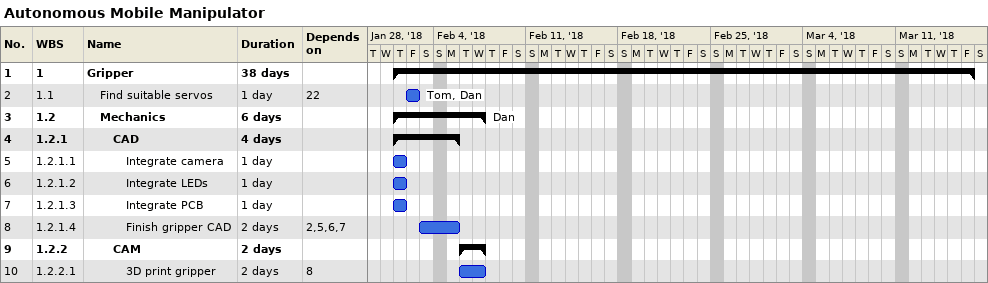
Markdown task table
Autonomous Mobile Manipulator

| ID | WBS | Task | Duration | Start | Finish | Predecessors | Resources |
|---|---|---|---|---|---|---|---|
| 1 | 1 | **Gripper** | 38d | 2018-02-01 | 2018-03-16 |  |  |
| 2 | 1.1 | Find suitable servos | 1d | 2018-02-02 | 2018-02-02 | 22 | Tom, Dan |
| 3 | 1.2 | **Mechanics** | 6d | 2018-02-01 | 2018-02-07 |  | Dan |
| 4 | 1.2.1 | **CAD** | 4d | 2018-02-01 | 2018-02-05 |  |  |
| 5 | 1.2.1.1 | Integrate camera | 1d | 2018-02-01 | 2018-02-01 |  |  |
| 6 | 1.2.1.2 | Integrate LEDs | 1d | 2018-02-01 | 2018-02-01 |  |  |
| 7 | 1.2.1.3 | Integrate PCB | 1d | 2018-02-01 | 2018-02-01 |  |  |
| 8 | 1.2.1.4 | Finish gripper CAD | 2d | 2018-02-03 | 2018-02-05 | 2, 5, 6, 7 |  |
| 9 | 1.2.2 | **CAM** | 2d | 2018-02-06 | 2018-02-07 |  |  |
| 10 | 1.2.2.1 | 3D print gripper | 2d | 2018-02-06 | 2018-02-07 | 8 |  |
